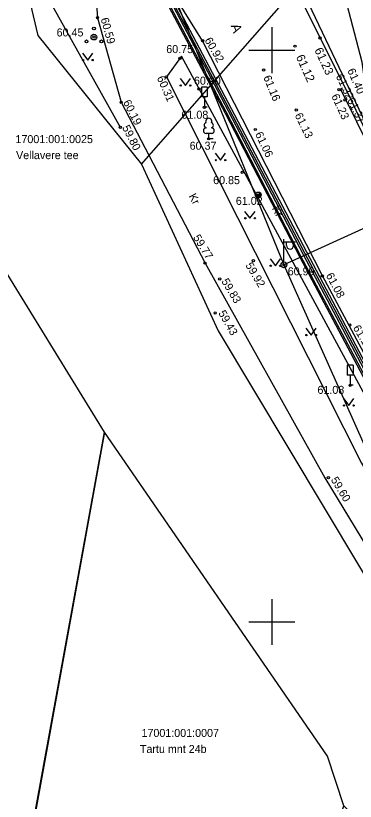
# Model space of a CAD drawing. Extents: x 640470 to 641709, y 6457253 to 6458140.
# Drawn here: x 641527.6 to 641557.3, y 6457534.3 to 6457603 of the extents above; entities that cross this region are included whole.
import ezdxf

# ---------------------------------------------------------------- set-up
doc = ezdxf.new("R2010")
doc.units = 0
for name, color, linetype in [('HALJASTUS', 7, 'Continuous'), ('KORGUS', 7, 'Continuous'), ('KPKAABEL', 7, 'Continuous'), ('KTRASS', 7, 'Continuous'), ('LIIKLUS', 7, 'Continuous'), ('MOOTPIIR', 7, 'Continuous'), ('MPKAABEL', 7, 'Continuous'), ('MPOHULIIN', 7, 'Continuous'), ('PIIR', 7, 'Continuous'), ('POST', 7, 'Continuous'), ('PUU', 7, 'Continuous'), ('RELJEEF', 7, 'Continuous'), ('SITRASS', 7, 'Continuous'), ('TEE', 7, 'Continuous'), ('VORK', 7, 'Continuous'), ('VTRASS', 7, 'Continuous')]:
    doc.layers.add(name, color=color, linetype=linetype)

msp = doc.modelspace()

# ---------------------------------------------------------------- linework, layer by layer
at = {"layer": 'HALJASTUS'}
for p, q in [((641533.451, 6457599.737), (641533.915, 6457599.13)), ((641533.915, 6457599.13), (641534.36, 6457599.737)), ((641541.974, 6457597.519), (641542.438, 6457596.912)), ((641542.438, 6457596.912), (641542.883, 6457597.519)), ((641545.041, 6457590.985), (641545.505, 6457590.379)), ((641545.505, 6457590.379), (641545.95, 6457590.985)), ((641547.616, 6457585.904), (641548.08, 6457585.298)), ((641548.08, 6457585.298), (641548.525, 6457585.904)), ((641549.839, 6457581.755), (641550.303, 6457581.148)), ((641550.303, 6457581.148), (641550.748, 6457581.755)), ((641552.955, 6457575.692), (641553.419, 6457575.085)), ((641553.419, 6457575.085), (641553.864, 6457575.692)), ((641556.245, 6457569.53), (641556.708, 6457568.923)), ((641556.708, 6457568.923), (641557.154, 6457569.53))]:
    msp.add_line(p, q, dxfattribs=at)
for centre in [(641533.514, 6457599.13), (641534.343, 6457599.13), (641542.037, 6457596.912), (641542.866, 6457596.912), (641545.104, 6457590.379), (641545.932, 6457590.379), (641547.679, 6457585.298), (641548.508, 6457585.298), (641549.901, 6457581.148), (641550.73, 6457581.148), (641553.018, 6457575.085), (641553.846, 6457575.085), (641556.307, 6457568.923), (641557.136, 6457568.923)]:
    msp.add_circle(centre, 0.055, dxfattribs=at)
at = {"layer": 'KORGUS'}
for centre in [(641534.765, 6457602.837), (641534.451, 6457601.142), (641543.942, 6457600.827), (641554.212, 6457601.05), (641552.027, 6457600.35), (641541.96, 6457599.292), (641549.271, 6457598.256), (641540.78, 6457597.66), (641543.635, 6457596.608), (641555.87, 6457596.54), (641556.03, 6457596.56), (641536.83, 6457595.448), (641544.1, 6457595.01), (641556.398, 6457595.643), (641552.13, 6457594.76), (641536.759, 6457593.241), (641548.55, 6457593.06), (641544.486, 6457592.244), (641547.402, 6457589.321), (641548.81, 6457587.34), (641544.167, 6457581.375), (641548.381, 6457581.583), (641551.055, 6457581.229), (641545.448, 6457580.001), (641554.415, 6457580.255), (641545.045, 6457577.028), (641556.81, 6457575.96), (641556.837, 6457570.694), (641554.934, 6457562.627)]:
    msp.add_circle(centre, 0.1, dxfattribs=at)
at = {"layer": 'KPKAABEL'}
for points in [[(641604.253, 6457551.788), (641592.333, 6457555.747), (641591.062, 6457555.332), (641586.965, 6457553.031), (641579.157, 6457549.748), (641573.093, 6457547.52), (641571.555, 6457547.359), (641566.338, 6457556.507), (641559.142, 6457569.586), (641552.539, 6457581.981), (641545.995, 6457594.619), (641538.729, 6457608.422), (641534.236, 6457619.242), (641531.299, 6457630.745), (641531.107, 6457631.96), (641527.747, 6457651.211)], [(641528.079, 6457651.201), (641531.083, 6457633.791), (641531.46, 6457630.812), (641534.446, 6457619.324), (641538.957, 6457608.469), (641546.182, 6457594.688), (641552.738, 6457582.137), (641559.321, 6457569.694), (641566.439, 6457556.822), (641571.647, 6457547.612), (641572.971, 6457548.094), (641578.562, 6457550.301), (641586.879, 6457553.588), (641592.249, 6457556.013), (641604.449, 6457552.278)], [(641604.593, 6457552.635), (641594.568, 6457555.871), (641592.215, 6457556.199), (641586.665, 6457554.261), (641578.306, 6457550.603), (641572.677, 6457548.542), (641571.309, 6457548.517), (641566.645, 6457556.902), (641559.453, 6457569.805), (641552.884, 6457582.258), (641546.308, 6457594.811), (641539.044, 6457608.599), (641534.666, 6457619.534), (641531.713, 6457630.839), (641531.469, 6457632.367), (641528.298, 6457651.339)]]:
    msp.add_lwpolyline(points, dxfattribs=at)
at = {"layer": 'KTRASS'}
for points in [[(641520.398, 6457803.689), (641513.831, 6457801.567), (641513.318, 6457800.902), (641518.273, 6457772.247), (641523.633, 6457742.167), (641531.065, 6457735.408), (641531.473, 6457735.007), (641531.497, 6457734.24), (641531.106, 6457733.703), (641527.843, 6457730.034), (641531.361, 6457707.627), (641536.249, 6457671.793), (641537.913, 6457659.133), (641544.107, 6457632.003), (641544.107, 6457632.003), (641552.262, 6457605.013), (641556.958, 6457595.581), (641562.85, 6457582.909), (641568.859, 6457571.012), (641568.859, 6457571.012), (641571.908, 6457566.221), (641575.486, 6457561.757), (641599.413, 6457548.498)], [(641538.619, 6457590.037), (641551.041, 6457604.2), (641551.041, 6457604.2), (641550.915, 6457604.802), (641550.985, 6457605.048), (641551.753, 6457605.282)]]:
    msp.add_lwpolyline(points, dxfattribs=at)
at = {"layer": 'LIIKLUS'}
for p, q in [((641543.85, 6457596.76), (641543.85, 6457595.91)), ((641544.35, 6457596.76), (641543.85, 6457596.76)), ((641544.35, 6457596.76), (641544.35, 6457595.91)), ((641544.35, 6457595.91), (641543.85, 6457595.91)), ((641544.1, 6457595.91), (641544.1, 6457595.01)), ((641544.35, 6457595.01), (641544.1, 6457595.01)), ((641556.587, 6457572.444), (641556.587, 6457571.594)), ((641557.087, 6457572.444), (641556.587, 6457572.444)), ((641557.087, 6457572.444), (641557.087, 6457571.594)), ((641557.087, 6457571.594), (641556.587, 6457571.594)), ((641556.837, 6457571.594), (641556.837, 6457570.694)), ((641557.087, 6457570.694), (641556.837, 6457570.694))]:
    msp.add_line(p, q, dxfattribs=at)
at = {"layer": 'MOOTPIIR'}
msp.add_lwpolyline([(641523.397, 6457649.765), (641522.678, 6457636.241), (641525.242, 6457619.386), (641529.548, 6457601.294), (641538.619, 6457590.037), (641545.293, 6457575.454), (641560.738, 6457549.658), (641577.369, 6457517.138), (641583.946, 6457507.199), (641589.616, 6457516.16), (641595.483, 6457529.958), (641599.599, 6457540.203), (641604.822, 6457553.207), (641604.35, 6457555.649), (641603.615, 6457555.779), (641595.943, 6457556.721), (641592.279, 6457558.073), (641577.63, 6457563.86), (641565.691, 6457591.355), (641552.283, 6457634.272), (641547.08, 6457660.876)], dxfattribs=at)
at = {"layer": 'MPKAABEL'}
msp.add_lwpolyline([(641514.935, 6457739.651), (641516.176, 6457729.734), (641518.459, 6457714.472), (641520.673, 6457698.936), (641522.842, 6457683.366), (641525.045, 6457667.568), (641527.579, 6457651.187), (641531.056, 6457630.811), (641534.126, 6457619.015), (641538.623, 6457608.28), (641545.928, 6457594.483), (641552.428, 6457581.903), (641558.981, 6457569.517), (641566.152, 6457556.557), (641571.388, 6457547.22), (641572.456, 6457545.851), (641573.371, 6457545.79), (641578.829, 6457547.667), (641587.743, 6457551.929), (641595.943, 6457556.721)], dxfattribs=at)
at = {"layer": 'MPOHULIIN'}
msp.add_lwpolyline([(641513.485, 6457742.537), (641521.036, 6457690.232), (641529.28, 6457634.603), (641551.055, 6457581.229), (641578.049, 6457520.7), (641577.369, 6457517.138)], dxfattribs=at)
at = {"layer": 'PIIR'}
msp.add_lwpolyline([(641548.28, 6457651.52), (641555.7, 6457623.17), (641568.76, 6457618.51), (641580.91, 6457632.25), (641583.98, 6457646.94), (641592.76, 6457643.38), (641586.57, 6457629.14), (641575.33, 6457616.18), (641559.28, 6457598.14), (641567.75, 6457580.4), (641577.63, 6457563.86), (641595.03, 6457560.84), (641582.31, 6457504.46), (641577.86, 6457512.23), (641556.28, 6457533.91), (641554.85, 6457538.27), (641535.37, 6457566.61), (641513.77, 6457601.74), (641510.21, 6457607.84), (641531.8, 6457619.98), (641521.28, 6457657.34)], dxfattribs=at)
for points in [[(641513.77, 6457601.74), (641489.49, 6457587.79), (641527.96, 6457525.89), (641535.37, 6457566.61)], [(641540.55, 6457463.75), (641551.14, 6457517.69), (641556.28, 6457533.91), (641554.85, 6457538.27), (641535.37, 6457566.61), (641522.81, 6457497.6), (641517.05, 6457468.27)]]:
    msp.add_lwpolyline(points, close=True, dxfattribs=at)
at = {"layer": 'POST'}
for p, q in [((641548.633, 6457587.164), (641548.987, 6457587.517)), ((641563.83, 6457587.07), (641551.055, 6457581.229)), ((641551.055, 6457581.479), (641551.055, 6457583.479)), ((641551.055, 6457583.229), (641552.055, 6457583.229)), ((641551.281, 6457582.908), (641551.281, 6457583.229)), ((641551.894, 6457582.908), (641551.894, 6457583.229)), ((641551.055, 6457581.229), (641551.055, 6457581.229))]:
    msp.add_line(p, q, dxfattribs=at)
for centre in [(641548.81, 6457587.34), (641551.055, 6457581.229)]:
    msp.add_circle(centre, 0.25, dxfattribs=at)
for centre, radius, start, end in [((641548.81, 6457587.34), 0.225, 224.85406, 45.03563), ((641548.81, 6457587.34), 0.2, 224.84272, 45.04698), ((641548.81, 6457587.34), 0.175, 224.82813, 45.06157), ((641548.81, 6457587.34), 0.15, 224.80867, 45.08103), ((641548.81, 6457587.34), 0.125, 224.78144, 45.10826), ((641548.81, 6457587.34), 0.1, 224.74058, 45.14911), ((641548.81, 6457587.34), 0.075, 224.67249, 45.2172), ((641548.81, 6457587.34), 0.05, 224.53632, 45.35338), ((641548.81, 6457587.34), 0.025, 224.12776, 45.76193), ((641551.588, 6457582.908), 0.306, 180, 0)]:
    msp.add_arc(centre, radius, start, end, dxfattribs=at)
at = {"layer": 'PUU'}
for p, q in [((641544.726, 6457592.719), (641544.246, 6457592.719)), ((641544.486, 6457592.244), (641544.486, 6457592.719)), ((641544.866, 6457592.244), (641544.486, 6457592.244))]:
    msp.add_line(p, q, dxfattribs=at)
for centre, radius in [((641534.451, 6457601.892), 0.125), ((641534.451, 6457601.142), 0.25), ((641533.801, 6457600.767), 0.125), ((641535.101, 6457600.767), 0.125)]:
    msp.add_circle(centre, radius, dxfattribs=at)
for centre, radius, start, end in [((641544.486, 6457593.764), 0.277, 332.5799, 207.4201), ((641544.249, 6457592.956), 0.238, 90.0016, 269.3953), ((641544.316, 6457593.416), 0.233, 109.02174, 253.14154), ((641544.656, 6457593.416), 0.233, 286.85082, 70.98591), ((641544.724, 6457592.956), 0.238, 270.6047, 89.9984)]:
    msp.add_arc(centre, radius, start, end, dxfattribs=at)
at = {"layer": 'RELJEEF'}
msp.add_line((641536.759, 6457593.241), (641529.818, 6457605.681), dxfattribs=at)
at = {"layer": 'SITRASS'}
for points in [[(641558.25, 6457596.45), (641557.89, 6457598.947), (641555.58, 6457607.79), (641554.22, 6457618.88), (641553.14, 6457621.95), (641551.45, 6457626.95), (641546.29, 6457646.58), (641543.59, 6457658.9), (641541.8, 6457668.02), (641539.19, 6457682.58), (641537.76, 6457693.43), (641537.54, 6457696.48), (641537.02, 6457703.48), (641534.45, 6457718.51), (641534.55, 6457722.86), (641534.31, 6457723.61)], [(641604.822, 6457553.207), (641601.288, 6457554.315), (641594.669, 6457556.077), (641592.218, 6457556.341), (641586.539, 6457554.43), (641578.315, 6457550.875), (641572.56, 6457548.713), (641571.394, 6457548.692), (641566.794, 6457556.952), (641559.612, 6457569.892), (641553.063, 6457582.335), (641546.481, 6457594.865), (641539.232, 6457608.665), (641534.863, 6457619.549), (641531.865, 6457630.954), (641528.492, 6457651.393)]]:
    msp.add_lwpolyline(points, dxfattribs=at)
at = {"layer": 'TEE'}
for points in [[(641565.947, 6457558.754), (641554.415, 6457580.255), (641543.942, 6457600.827), (641541.31, 6457605.057), (641537.386, 6457605.034), (641535.727, 6457608.519), (641536.393, 6457609.784), (641540.866, 6457612.169), (641536.489, 6457626.864), (641533.08, 6457641.4), (641529.68, 6457657.98), (641525.48, 6457681.14), (641522.27, 6457701.43), (641519.22, 6457722.14), (641516.13, 6457742.38), (641513.46, 6457758.27), (641510.83, 6457773.76), (641507.22, 6457792.03), (641504.29, 6457804.4), (641500.53, 6457820.13), (641495.91, 6457837.52)], [(641523.996, 6457645.652), (641526.527, 6457643.672), (641531.173, 6457635.743), (641534.769, 6457618.952), (641534.073, 6457612.113), (641534.765, 6457602.837), (641536.83, 6457595.448), (641544.167, 6457581.375)], [(641582.417, 6457526.137), (641569.64, 6457548.51), (641542.11, 6457599.46), (641540.78, 6457597.66), (641557.843, 6457563.89), (641572.924, 6457537.999), (641577.058, 6457530.813), (641582.011, 6457522.354)], [(641587.144, 6457554.329), (641584.371, 6457555.576), (641580.32, 6457557.98), (641577.631, 6457559.591), (641576.032, 6457560.872), (641572.681, 6457564.588), (641570.97, 6457567.16), (641568.799, 6457570.464), (641568.323, 6457571.337), (641564.4, 6457579.6), (641556.03, 6457596.56)], [(641544.167, 6457581.375), (641554.614, 6457562.604), (641571.606, 6457534.588), (641574.689, 6457529.603), (641579.09, 6457521.139)]]:
    msp.add_lwpolyline(points, dxfattribs=at)
at = {"layer": 'VORK'}
for p, q in [((641550, 6457602), (641550, 6457598)), ((641548, 6457600), (641552, 6457600)), ((641550, 6457552), (641550, 6457548)), ((641548, 6457550), (641552, 6457550))]:
    msp.add_line(p, q, dxfattribs=at)
at = {"layer": 'VTRASS'}
msp.add_lwpolyline([(641600.182, 6457548.805), (641577.973, 6457560.828), (641575.647, 6457562.15), (641572.132, 6457566.732), (641569.025, 6457571.408), (641563.219, 6457583.051), (641552.364, 6457605.909), (641557.492, 6457607.863)], dxfattribs=at)

# ---------------------------------------------------------------- texts
at = {"layer": 'KORGUS'}
for s, height, rotation, p in [(' 60.59', 0.7, 285.68065, (641534.962, 6457602.984)), (' 60.92', 0.7, 299.93016, (641543.963, 6457601.101)), ('61.23', 0.75, 295.01657, (641553.694, 6457600.014)), ('61.12', 0.75, 294.13708, (641552.085, 6457599.412)), ('61.32', 0.7, 295.47849, (641555.565, 6457597.72)), (' 61.40', 0.7, 293.74833, (641556.467, 6457598.467)), ('60.31', 0.7, 293.81625, (641539.935, 6457597.574)), ('61.16', 0.7, 292.41327, (641549.235, 6457597.629)), ('61.23', 0.7, 294.51909, (641555.181, 6457595.988)), (' 61.37', 0.7, 296.55069, (641556.437, 6457595.864)), (' 60.19', 0.7, 297.11588, (641536.861, 6457595.676)), ('61.13', 0.7, 296.17894, (641551.973, 6457594.312)), (' 59.80', 0.7, 297.08931, (641536.777, 6457593.463)), ('61.06', 0.7, 295.40631, (641548.512, 6457592.663)), (' 59.77', 0.7, 301.59148, (641542.95, 6457583.839)), ('59.92', 0.7, 300.948, (641547.663, 6457581.188)), ('59.83', 0.7, 300.948, (641545.563, 6457579.788)), (' 61.08', 0.7, 297.94312, (641554.575, 6457580.538)), (' 59.43', 0.7, 299.47039, (641545.167, 6457577.24)), ('61.12', 0.7, 301.06167, (641557.055, 6457575.709)), ('59.60', 0.7, 300.948, (641555.122, 6457562.434))]:
    msp.add_text(s, height=height, rotation=rotation, dxfattribs=at).set_placement(p)
for s, p in [(' 60.45', (641530.933, 6457601.198)), (' 60.75', (641540.513, 6457599.742)), (' 60.90', (641542.931, 6457596.978)), ('61.08', (641542.101, 6457594.002)), (' 60.37', (641542.556, 6457591.293)), (' 60.85', (641544.608, 6457588.284)), ('61.02', (641546.851, 6457586.468)), ('60.99', (641551.383, 6457580.309)), (' 61.08', (641553.721, 6457569.945))]:
    msp.add_text(s, height=0.7, dxfattribs=at).set_placement(p)
at = {"layer": 'PIIR'}
for s, p in [('17001:001:0025', (641527.596, 6457591.87)), ('Vellavere tee', (641527.649, 6457590.47)), ('17001:001:0007', (641538.608, 6457539.944)), ('Tartu mnt 24b', (641538.468, 6457538.544))]:
    msp.add_text(s, height=0.7, dxfattribs=at).set_placement(p)
at = {"layer": 'TEE'}
for s, height, rotation, p in [('A', 0.85, 289.87523, (641546.391, 6457602.136)), ('Kr', 0.7, 297.53578, (641542.708, 6457587.247)), ('Kr', 0.7, 297.53578, (641549.978, 6457586.17))]:
    msp.add_text(s, height=height, rotation=rotation, dxfattribs=at).set_placement(p)

doc.saveas('drawing.dxf')
